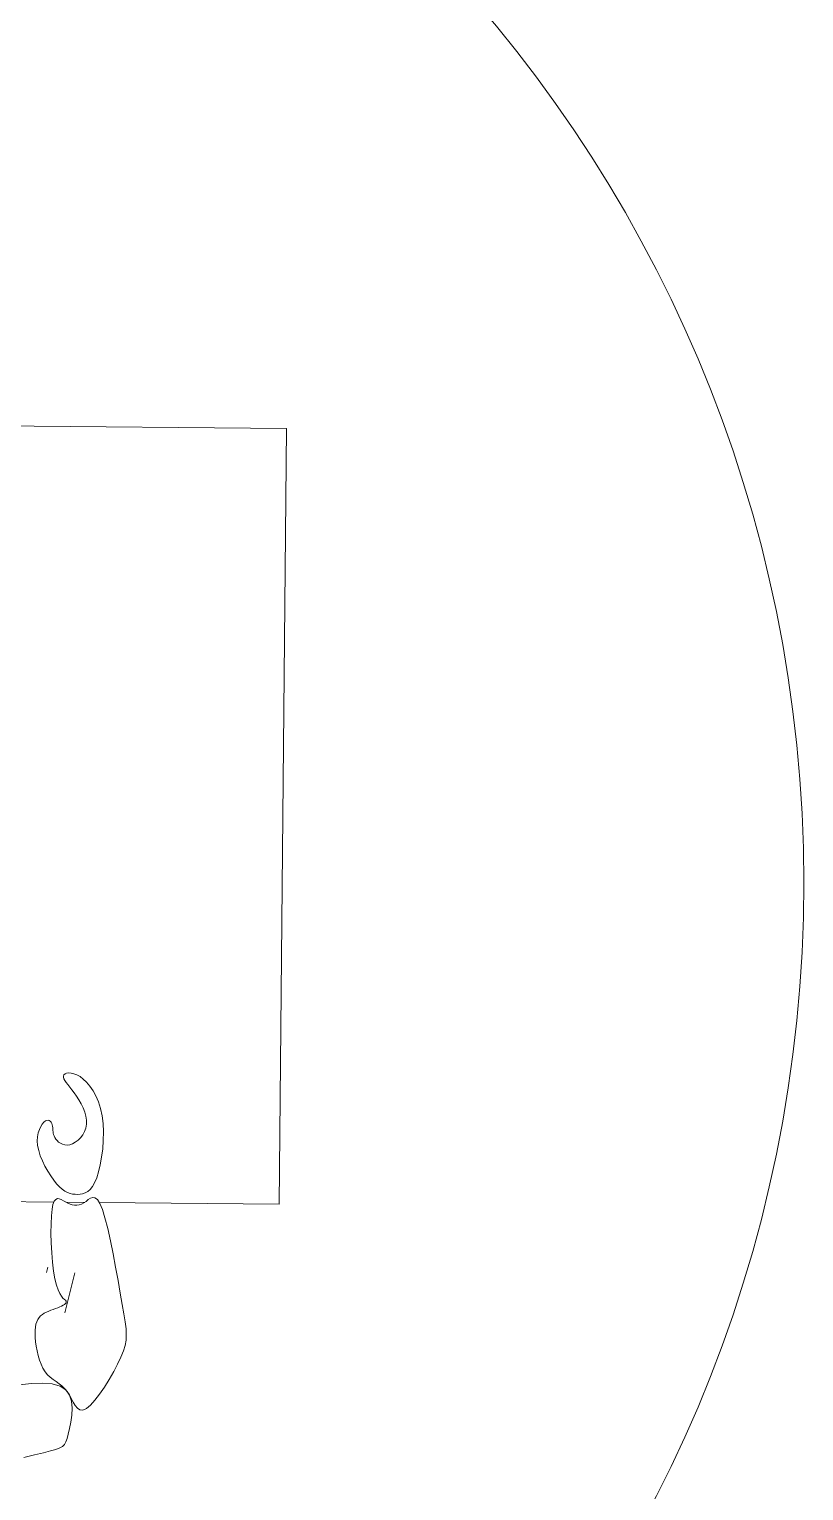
# Model space of a CAD drawing. Header units: inches. Extents: x -17070 to 527, y 504 to 2398.
# Drawn here: x -10483.765 to -10482.729, y 532.735 to 534.689 of the extents above; entities that cross this region are included whole.
import ezdxf

# ---------------------------------------------------------------- set-up
doc = ezdxf.new("R2010")
doc.units = ezdxf.units.IN
doc.linetypes.add('0', pattern=[0])
doc.layers.add('furniture', color=42, linetype='Continuous', lineweight=9)
doc.layers.add('muebles', color=31, linetype='Continuous', lineweight=9)

# ---------------------------------------------------------------- blocks, each defined once
blk = doc.blocks.new('ot 1')
at = {"layer": 'muebles', "color": 0, "linetype": '0'}
for p, q in [((93.4997, -567.1093), (93.5141, -567.1128)), ((93.5141, -567.1128), (93.5261, -567.1158)), ((93.5261, -567.1158), (93.5356, -567.1183)), ((93.5356, -567.1183), (93.5427, -567.1203)), ((93.5427, -567.1203), (93.548, -567.1223)), ((93.548, -567.1223), (93.5517, -567.1244)), ((93.5517, -567.1244), (93.5543, -567.1271)), ((93.5543, -567.1271), (93.5561, -567.1305)), ((93.5561, -567.1305), (93.5575, -567.1351)), ((93.5575, -567.1351), (93.559, -567.141)), ((93.559, -567.141), (93.5607, -567.1484)), ((93.5607, -567.1484), (93.5624, -567.157)), ((93.5624, -567.157), (93.5636, -567.1663)), ((93.5636, -567.1663), (93.5639, -567.1757)), ((93.56, -567.1934), (93.5627, -567.1884)), ((93.5629, -567.1848), (93.5601, -567.193)), ((93.5627, -567.1884), (93.5654, -567.1835)), ((93.5639, -567.1757), (93.5629, -567.1848)), ((93.5654, -567.1835), (93.5681, -567.1791)), ((93.5681, -567.1791), (93.5711, -567.1757)), ((93.5711, -567.1757), (93.5744, -567.1736)), ((93.5744, -567.1736), (93.5783, -567.1733)), ((93.5783, -567.1733), (93.5829, -567.1753)), ((93.5829, -567.1753), (93.5882, -567.1798)), ((93.5882, -567.1798), (93.5942, -567.1865)), ((93.5942, -567.1865), (93.6005, -567.1948)), ((93.5092, -567.208), (93.4934, -567.2061)), ((93.5239, -567.2087), (93.5092, -567.208)), ((93.5369, -567.2078), (93.5239, -567.2087)), ((93.5474, -567.205), (93.5369, -567.2078)), ((93.5421, -567.211), (93.5461, -567.2082)), ((93.5461, -567.2082), (93.55, -567.2053)), ((93.5551, -567.1999), (93.5474, -567.205)), ((93.55, -567.2053), (93.5536, -567.2019)), ((93.5536, -567.2019), (93.557, -567.198)), ((93.5601, -567.193), (93.5551, -567.1999)), ((93.557, -567.198), (93.56, -567.1934)), ((93.6005, -567.1948), (93.6069, -567.2043)), ((93.6069, -567.2043), (93.6131, -567.2146)), ((93.5218, -567.2339), (93.5244, -567.2286)), ((93.5244, -567.2286), (93.5273, -567.2239)), ((93.5273, -567.2239), (93.5307, -567.22)), ((93.5307, -567.22), (93.5343, -567.2167)), ((93.5343, -567.2167), (93.5382, -567.2137)), ((93.5382, -567.2137), (93.5421, -567.211)), ((93.6131, -567.2146), (93.619, -567.225)), ((93.619, -567.225), (93.6242, -567.2352)), ((93.5162, -567.2519), (93.5177, -567.2457)), ((93.5177, -567.2457), (93.5196, -567.2396)), ((93.5196, -567.2396), (93.5218, -567.2339)), ((93.6242, -567.2352), (93.6285, -567.2445)), ((93.6285, -567.2445), (93.6317, -567.2528)), ((93.5136, -567.2696), (93.5142, -567.264)), ((93.5142, -567.264), (93.515, -567.258)), ((93.515, -567.258), (93.5162, -567.2519)), ((93.6317, -567.2528), (93.6339, -567.2602)), ((93.6339, -567.2602), (93.6351, -567.2674)), ((93.6351, -567.2674), (93.6354, -567.2747)), ((93.5134, -567.2748), (93.5136, -567.2696)), ((93.5135, -567.2794), (93.5134, -567.2748)), ((93.5138, -567.2836), (93.5135, -567.2794)), ((93.5145, -567.2874), (93.5138, -567.2836)), ((93.5155, -567.2907), (93.5145, -567.2874)), ((93.635, -567.2826), (93.6338, -567.2916)), ((93.6354, -567.2747), (93.635, -567.2826)), ((93.5169, -567.2937), (93.5155, -567.2907)), ((93.5185, -567.2963), (93.5169, -567.2937)), ((93.5206, -567.2986), (93.5185, -567.2963)), ((93.5229, -567.3006), (93.5206, -567.2986)), ((93.5255, -567.3023), (93.5229, -567.3006)), ((93.5284, -567.3038), (93.5255, -567.3023)), ((93.5314, -567.3051), (93.5284, -567.3038)), ((93.5344, -567.3063), (93.5314, -567.3051)), ((93.5375, -567.3075), (93.5344, -567.3063)), ((93.5405, -567.3086), (93.5375, -567.3075)), ((93.5529, -567.3029), (93.5657, -567.3564)), ((93.632, -567.3023), (93.6297, -567.3149)), ((93.6338, -567.2916), (93.632, -567.3023)), ((93.5433, -567.3096), (93.5405, -567.3086)), ((93.546, -567.3108), (93.5433, -567.3096)), ((93.5459, -567.3288), (93.5482, -567.3253)), ((93.5484, -567.3119), (93.546, -567.3108)), ((93.5482, -567.3253), (93.5503, -567.3228)), ((93.5505, -567.3131), (93.5484, -567.3119)), ((93.5503, -567.3228), (93.5522, -567.321)), ((93.5523, -567.3143), (93.5505, -567.3131)), ((93.5522, -567.321), (93.5536, -567.3198)), ((93.5536, -567.3154), (93.5523, -567.3143)), ((93.5545, -567.3166), (93.5536, -567.3154)), ((93.5536, -567.3198), (93.5545, -567.3188)), ((93.5548, -567.3177), (93.5545, -567.3166)), ((93.5545, -567.3188), (93.5548, -567.3177)), ((93.6297, -567.3149), (93.6269, -567.3299)), ((93.5392, -567.3483), (93.5413, -567.3401)), ((93.5413, -567.3401), (93.5436, -567.3336)), ((93.5436, -567.3336), (93.5459, -567.3288)), ((93.6269, -567.3299), (93.6238, -567.3467)), ((93.5281, -567.3569), (93.5296, -567.3637)), ((93.5358, -567.3704), (93.5373, -567.3586)), ((93.5373, -567.3586), (93.5392, -567.3483)), ((93.6203, -567.3645), (93.6167, -567.3825)), ((93.6238, -567.3467), (93.6203, -567.3645)), ((93.5339, -567.3964), (93.5347, -567.3832)), ((93.5347, -567.3832), (93.5358, -567.3704)), ((93.6167, -567.3825), (93.613, -567.4)), ((93.5334, -567.4094), (93.5339, -567.3964)), ((93.613, -567.4), (93.6092, -567.4162)), ((93.5334, -567.4216), (93.5334, -567.4094)), ((93.5337, -567.4325), (93.5334, -567.4216)), ((93.6092, -567.4162), (93.6054, -567.4304)), ((93.5345, -567.4413), (93.5337, -567.4325)), ((93.5357, -567.4478), (93.5345, -567.4413)), ((93.6018, -567.4418), (93.5983, -567.4497)), ((93.6054, -567.4304), (93.6018, -567.4418)), ((93.5374, -567.4521), (93.5357, -567.4478)), ((93.5393, -567.4546), (93.5374, -567.4521)), ((93.5416, -567.4556), (93.5393, -567.4546)), ((93.5441, -567.4554), (93.5416, -567.4556)), ((93.5468, -567.4543), (93.5441, -567.4554)), ((93.5496, -567.4528), (93.5468, -567.4543)), ((93.5525, -567.4512), (93.5496, -567.4528)), ((93.5555, -567.4497), (93.5525, -567.4512)), ((93.555, -567.4638), (93.5584, -567.4626)), ((93.5586, -567.4485), (93.5555, -567.4497)), ((93.5584, -567.4626), (93.5618, -567.4619)), ((93.5616, -567.4476), (93.5586, -567.4485)), ((93.5647, -567.4471), (93.5616, -567.4476)), ((93.5618, -567.4619), (93.5651, -567.4616)), ((93.5678, -567.447), (93.5647, -567.4471)), ((93.5651, -567.4616), (93.5684, -567.4615)), ((93.5709, -567.4475), (93.5678, -567.447)), ((93.5684, -567.4615), (93.5718, -567.4617)), ((93.5739, -567.4485), (93.5709, -567.4475)), ((93.5718, -567.4617), (93.5752, -567.4623)), ((93.5769, -567.4501), (93.5739, -567.4485)), ((93.5752, -567.4623), (93.5786, -567.4635)), ((93.5799, -567.4522), (93.5769, -567.4501)), ((93.5786, -567.4635), (93.582, -567.4653)), ((93.5828, -567.4546), (93.5799, -567.4522)), ((93.5858, -567.4565), (93.5828, -567.4546)), ((93.5888, -567.4575), (93.5858, -567.4565)), ((93.5918, -567.4571), (93.5888, -567.4575)), ((93.595, -567.4547), (93.5918, -567.4571)), ((93.5983, -567.4497), (93.595, -567.4547)), ((93.5323, -567.4859), (93.5364, -567.4802)), ((93.5364, -567.4802), (93.5404, -567.4753)), ((93.5404, -567.4753), (93.5443, -567.4712)), ((93.5443, -567.4712), (93.548, -567.4681)), ((93.548, -567.4681), (93.5515, -567.4656)), ((93.5515, -567.4656), (93.555, -567.4638)), ((93.582, -567.4653), (93.5852, -567.4681)), ((93.5852, -567.4681), (93.5883, -567.472)), ((93.5883, -567.472), (93.5912, -567.4771)), ((93.5912, -567.4771), (93.5939, -567.4837)), ((93.5211, -567.5057), (93.5245, -567.4988)), ((93.5245, -567.4988), (93.5283, -567.4921)), ((93.5283, -567.4921), (93.5323, -567.4859)), ((93.5939, -567.4837), (93.5964, -567.4918)), ((93.5964, -567.4918), (93.5985, -567.5012)), ((93.5985, -567.5012), (93.6002, -567.5115)), ((93.5145, -567.5262), (93.516, -567.5196)), ((93.516, -567.5196), (93.5182, -567.5127)), ((93.5182, -567.5127), (93.5211, -567.5057)), ((93.6002, -567.5115), (93.6015, -567.5225)), ((93.514, -567.5324), (93.5145, -567.5262)), ((93.5142, -567.5381), (93.514, -567.5324)), ((93.5152, -567.5433), (93.5142, -567.5381)), ((93.5356, -567.5412), (93.5352, -567.5431)), ((93.5363, -567.5393), (93.5356, -567.5412)), ((93.5373, -567.5373), (93.5363, -567.5393)), ((93.5387, -567.5352), (93.5373, -567.5373)), ((93.5404, -567.5331), (93.5387, -567.5352)), ((93.5425, -567.5312), (93.5404, -567.5331)), ((93.545, -567.5296), (93.5425, -567.5312)), ((93.5477, -567.5283), (93.545, -567.5296)), ((93.5507, -567.5275), (93.5477, -567.5283)), ((93.5539, -567.5272), (93.5507, -567.5275)), ((93.5574, -567.5278), (93.5539, -567.5272)), ((93.5611, -567.5291), (93.5574, -567.5278)), ((93.5648, -567.5312), (93.5611, -567.5291)), ((93.5684, -567.5339), (93.5648, -567.5312)), ((93.5717, -567.5373), (93.5684, -567.5339)), ((93.5747, -567.5412), (93.5717, -567.5373)), ((93.5771, -567.5456), (93.5747, -567.5412)), ((93.6015, -567.5225), (93.6022, -567.5339)), ((93.6022, -567.5339), (93.6023, -567.5453)), ((93.5166, -567.5478), (93.5152, -567.5433)), ((93.5184, -567.5517), (93.5166, -567.5478)), ((93.5204, -567.555), (93.5184, -567.5517)), ((93.5226, -567.5575), (93.5204, -567.555)), ((93.5246, -567.5592), (93.5226, -567.5575)), ((93.5265, -567.56), (93.5246, -567.5592)), ((93.5282, -567.5602), (93.5265, -567.56)), ((93.5297, -567.5598), (93.5282, -567.5602)), ((93.531, -567.5588), (93.5297, -567.5598)), ((93.5321, -567.5575), (93.531, -567.5588)), ((93.533, -567.5558), (93.5321, -567.5575)), ((93.5337, -567.554), (93.533, -567.5558)), ((93.5342, -567.5522), (93.5337, -567.554)), ((93.5345, -567.5503), (93.5342, -567.5522)), ((93.5346, -567.5485), (93.5345, -567.5503)), ((93.5348, -567.5467), (93.5346, -567.5485)), ((93.5349, -567.5449), (93.5348, -567.5467)), ((93.5352, -567.5431), (93.5349, -567.5449)), ((93.5788, -567.5503), (93.5771, -567.5456)), ((93.5787, -567.5662), (93.5796, -567.5607)), ((93.5797, -567.5554), (93.5788, -567.5503)), ((93.5796, -567.5607), (93.5797, -567.5554)), ((93.6017, -567.5564), (93.6004, -567.567)), ((93.6023, -567.5453), (93.6017, -567.5564)), ((93.5722, -567.5826), (93.5748, -567.5772)), ((93.5748, -567.5772), (93.5771, -567.5717)), ((93.5771, -567.5717), (93.5787, -567.5662)), ((93.5982, -567.5767), (93.5953, -567.5855)), ((93.6004, -567.567), (93.5982, -567.5767)), ((93.5597, -567.6012), (93.5628, -567.5972)), ((93.5628, -567.5972), (93.566, -567.5926)), ((93.566, -567.5926), (93.5692, -567.5878)), ((93.5692, -567.5878), (93.5722, -567.5826)), ((93.5879, -567.6003), (93.5836, -567.6063)), ((93.5918, -567.5933), (93.5879, -567.6003)), ((93.5953, -567.5855), (93.5918, -567.5933)), ((93.548, -567.6178), (93.5487, -567.6158)), ((93.548, -567.6195), (93.548, -567.6178)), ((93.5488, -567.6211), (93.548, -567.6195)), ((93.5487, -567.6158), (93.55, -567.6135)), ((93.55, -567.6135), (93.5518, -567.611)), ((93.5518, -567.611), (93.5541, -567.6081)), ((93.5541, -567.6081), (93.5568, -567.6049)), ((93.5568, -567.6049), (93.5597, -567.6012)), ((93.5703, -567.6189), (93.566, -567.6213)), ((93.5747, -567.6157), (93.5703, -567.6189)), ((93.5792, -567.6115), (93.5747, -567.6157)), ((93.5836, -567.6063), (93.5792, -567.6115)), ((93.5503, -567.6224), (93.5488, -567.6211)), ((93.5524, -567.6233), (93.5503, -567.6224)), ((93.5552, -567.6237), (93.5524, -567.6233)), ((93.5584, -567.6236), (93.5552, -567.6237)), ((93.562, -567.6228), (93.5584, -567.6236)), ((93.566, -567.6213), (93.562, -567.6228))]:
    blk.add_line(p, q, dxfattribs=at)
at = {"layer": 'muebles', "color": 0, "extrusion": (7.65098e-18, 1.22225e-16, -1)}
for p, q in [((93.5369, -567.4509), (93.1922, -567.4509)), ((93.5781, -567.4509), (93.553, -567.4509)), ((93.8382, -567.4509), (93.5975, -567.4509)), ((93.8382, -568.4878), (93.8382, -567.4509)), ((92.9545, -568.4878), (93.8382, -568.4878))]:
    blk.add_line(p, q, dxfattribs=at)

msp = doc.modelspace()

# ---------------------------------------------------------------- linework, layer by layer
at = {"layer": 'furniture', "color": 0, "lineweight": 18}
msp.add_circle((-10484.52935, 533.54768), 1.8, dxfattribs=at)

# ---------------------------------------------------------------- block references
at = {"layer": 'furniture', "color": 0, "lineweight": 18, "xscale": -1, "rotation": 179.4651810287768}
msp.add_blockref('ot 1', (-10582.56175, -33.43212, 0.28125), dxfattribs=at)

doc.saveas('drawing.dxf')
